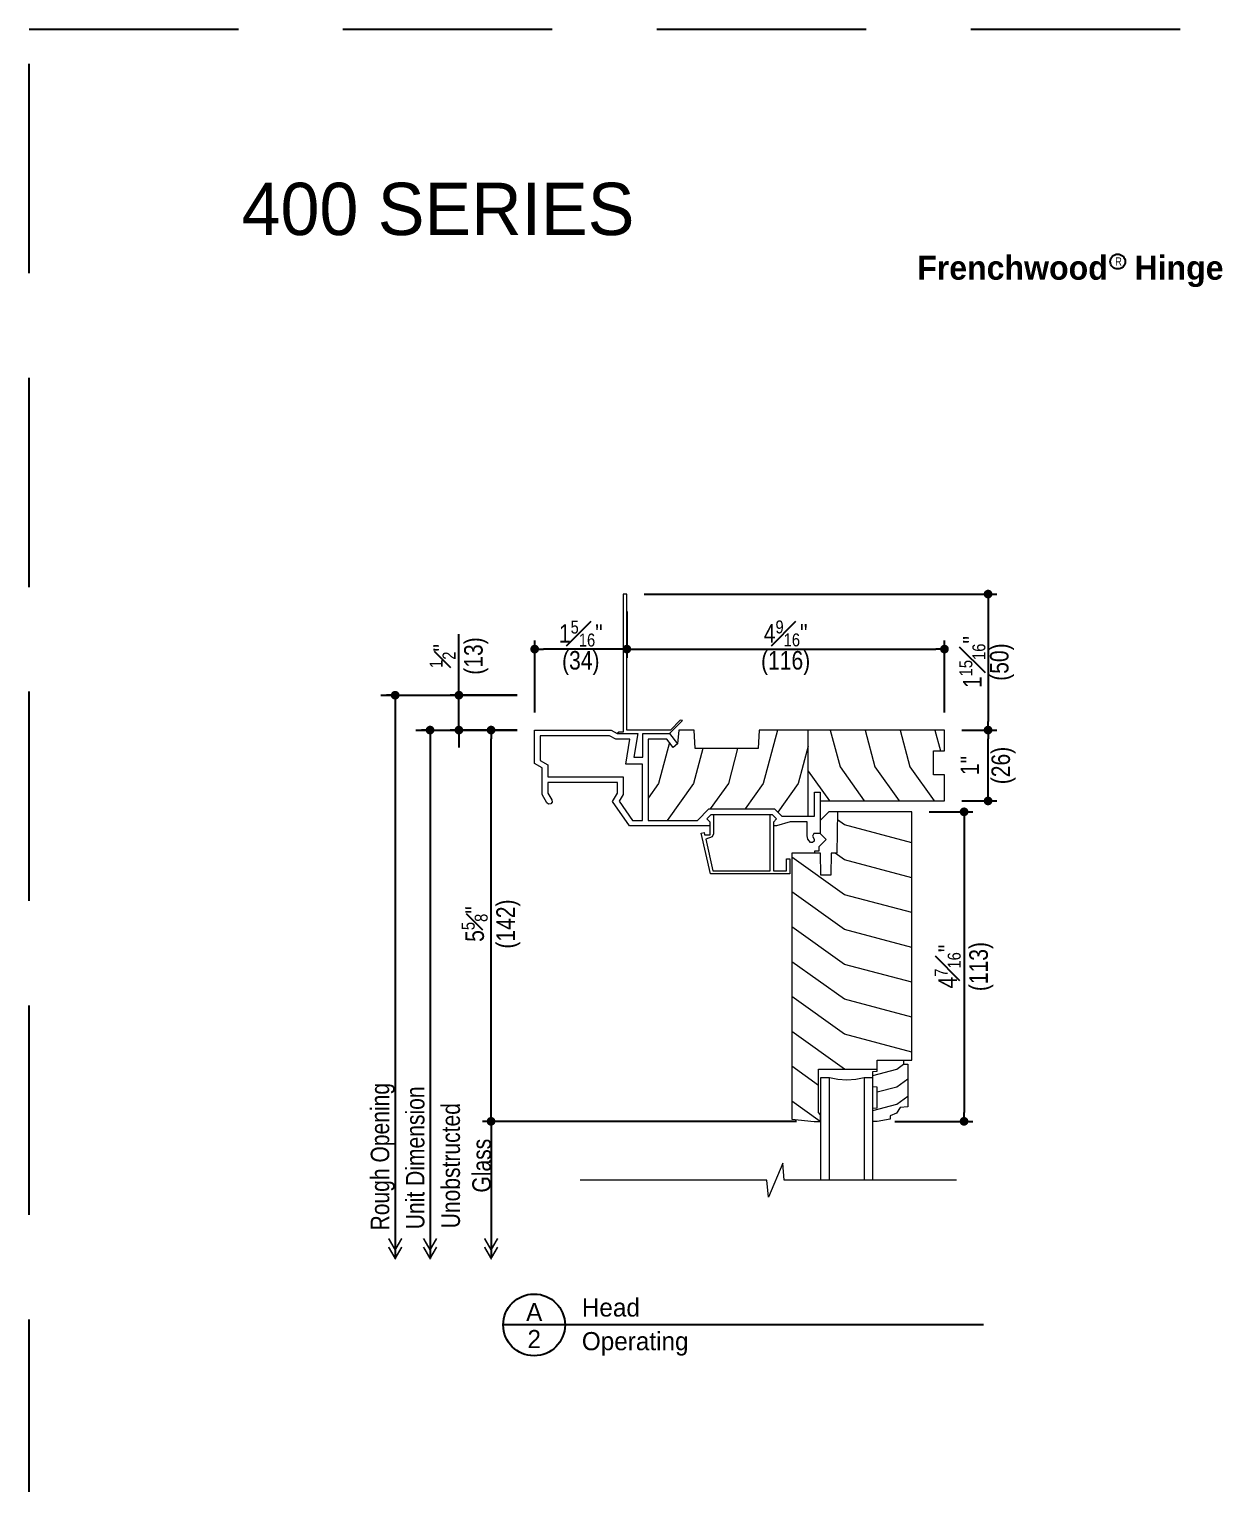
# Model space of a CAD drawing. Extents: x 0 to 323, y 0 to 44.
# Drawn here: x 34 to 51, y 23.14 to 44 of the extents above; entities that cross this region are included whole.
import ezdxf
from ezdxf.enums import TextEntityAlignment as Align

# ---------------------------------------------------------------- set-up
doc = ezdxf.new("R2010")
doc.units = 0
doc.header["$LTSCALE"] = 6
doc.header["$MEASUREMENT"] = 0
doc.linetypes.add('DASHED', pattern=[0.75, 0.5, -0.25])
doc.layers.get('0').update_dxf_attribs({"linetype": 'CONTINUOUS'})
doc.layers.get('Defpoints').update_dxf_attribs({"linetype": 'CONTINUOUS'})
doc.layers.add('A-ANNO-DIMS', color=3, linetype='CONTINUOUS')
doc.layers.add('A-ANNO-TEXT', color=4, linetype='CONTINUOUS')
doc.layers.add('A-DETL-MCUT', color=6, linetype='CONTINUOUS', lineweight=20)
doc.layers.add('A-DETL-PATT', color=8, linetype='CONTINUOUS', lineweight=5)
doc.layers.add('PLOT VIEW', color=1, linetype='DASHED', plot=False)
doc.styles.add('ADF Text', font='FRABK.TTF', dxfattribs={"width": 0.85})
doc.dimstyles.new('ADF 3 inches equals 1 foot', dxfattribs={"dimtxt": 0.265625, "dimasz": 0.125, "dimexe": 0.125, "dimexo": 0.25, "dimgap": 0.03125, "dimtad": 1, "dimdec": 6, "dimzin": 3, "dimdsep": 46, "dimlunit": 4, "dimtxsty": 'ADF Text', "dimblk": 'DOT', "dimcen": 0, "dimclrd": 256, "dimclre": 256, "dimclrt": 256, "dimadec": 0, "dimazin": 0, "dimtfac": 0.7, "dimtdec": 6, "dimtix": 1, "dimtmove": 0, "dimatfit": 0, "dimldrblk": 'DOT', "dimfxl": 0, "dimfrac": 1, "dimtolj": 1, "dimtzin": 4, "dimlwd": -1, "dimlwe": -1, "dimarcsym": 0})

# ---------------------------------------------------------------- blocks, each defined once
blk = doc.blocks.new('200 Series Sections')
at = {"layer": 'PLOT VIEW'}
blk.add_lwpolyline([(0, 44), (34, 44), (34, 0), (0, 0)], close=True, dxfattribs=at)
at = {"layer": 'A-ANNO-TEXT', "color": 8, "insert": (3.047, 41.036), "char_height": 0.75, "width": 5.4286, "attachment_point": 7, "style": 'ADF Text'}
blk.add_mtext('{\\fFranklin Gothic Demi Cond|b0|i0|c0|p34;\\W1;400 SERIES}', dxfattribs=at)
blk = doc.blocks.new('AW Detail Tag-flat-5')
at = {"layer": 'A-ANNO-TEXT'}
blk.add_line((6.886, 0), (0, 0), dxfattribs=at)
blk.add_circle((0.443, 0), 0.443, dxfattribs=at)
blk = doc.blocks.new('_DOT')
at = {"color": 0, "linetype": 'ByBlock'}
blk.add_line((-0.5, 0), (-1, 0), dxfattribs=at)
at = {"color": 0, "linetype": 'ByBlock', "const_width": 0.5}
blk.add_lwpolyline([(-0.25, 0, 1), (0.25, 0, 1)], format="xyb", close=True, dxfattribs=at)
blk = doc.blocks.new('*D110')
at = {"layer": 'A-ANNO-DIMS', "transparency": 16777216}
for p, q in [((42.569, 35.649), (42.569, 34.985)), ((42.694, 35.11), (46.998, 35.11)), ((47.123, 34.199), (47.123, 35.235))]:
    blk.add_line(p, q, dxfattribs=at)
at = {"layer": 'Defpoints', "color": 0, "transparency": 16777216}
for p in [(42.569, 35.899), (47.123, 35.11), (47.123, 33.949)]:
    blk.add_point(p, dxfattribs=at)
at = {"layer": 'A-ANNO-DIMS', "transparency": 16777216, "xscale": 0.125, "yscale": 0.125, "zscale": 0.125, "rotation": 180}
blk.add_blockref('_DOT', (42.569, 35.11), dxfattribs=at)
at = {"layer": 'A-ANNO-DIMS', "transparency": 16777216, "xscale": 0.125, "yscale": 0.125, "zscale": 0.125}
blk.add_blockref('_DOT', (47.123, 35.11), dxfattribs=at)
at = {"layer": 'A-ANNO-DIMS', "transparency": 16777216, "char_height": 0.26562, "attachment_point": 5, "style": 'ADF Text'}
for s, insert in [('\\A1;4{\\H0.700000x;\\S9#16;}"', (44.846, 35.335)), ('\\A1;\\f [;\\fFranklin Gothic Book;(116)\\f]', (44.846, 34.91))]:
    blk.add_mtext(s, dxfattribs=dict(at, insert=insert))
blk = doc.blocks.new('*D111')
at = {"layer": 'A-ANNO-DIMS', "transparency": 16777216}
for p, q in [((42.569, 35.649), (42.569, 34.985)), ((41.248, 34.199), (41.248, 35.235)), ((42.444, 35.11), (41.373, 35.11))]:
    blk.add_line(p, q, dxfattribs=at)
at = {"layer": 'Defpoints', "color": 0, "transparency": 16777216}
for p in [(42.569, 35.899), (41.248, 35.11), (41.248, 33.949)]:
    blk.add_point(p, dxfattribs=at)
at = {"layer": 'A-ANNO-DIMS', "transparency": 16777216, "xscale": 0.125, "yscale": 0.125, "zscale": 0.125, "rotation": 180}
blk.add_blockref('_DOT', (41.248, 35.11), dxfattribs=at)
at = {"layer": 'A-ANNO-DIMS', "transparency": 16777216, "xscale": 0.125, "yscale": 0.125, "zscale": 0.125}
blk.add_blockref('_DOT', (42.569, 35.11), dxfattribs=at)
at = {"layer": 'A-ANNO-DIMS', "transparency": 16777216, "char_height": 0.26562, "attachment_point": 5, "style": 'ADF Text'}
for s, insert in [('\\A1;1{\\H0.700000x;\\S5#16;}"', (41.909, 35.333)), ('\\A1;\\f [;\\fFranklin Gothic Book;(34)\\f]', (41.909, 34.91))]:
    blk.add_mtext(s, dxfattribs=dict(at, insert=insert))
blk = doc.blocks.new('*D112')
at = {"layer": 'A-ANNO-DIMS', "transparency": 16777216}
for p, q in [((47.373, 33.949), (47.873, 33.949)), ((47.748, 33.058), (47.748, 33.824)), ((47.373, 32.933), (47.873, 32.933))]:
    blk.add_line(p, q, dxfattribs=at)
at = {"layer": 'Defpoints', "color": 0, "transparency": 16777216}
for p in [(47.123, 33.949), (47.748, 33.949), (47.123, 32.933)]:
    blk.add_point(p, dxfattribs=at)
at = {"layer": 'A-ANNO-DIMS', "transparency": 16777216, "xscale": 0.125, "yscale": 0.125, "zscale": 0.125}
for p, rotation in [((47.748, 33.949), 90), ((47.748, 32.933), 270)]:
    blk.add_blockref('_DOT', p, dxfattribs=dict(at, rotation=rotation))
at = {"layer": 'A-ANNO-DIMS', "transparency": 16777216, "insert": (47.748, 33.441), "char_height": 0.26562, "attachment_point": 5, "rotation": 90, "style": 'ADF Text'}
blk.add_mtext('\\A1;1"\\P\\f [;\\fFranklin Gothic Book;(26)\\f]', dxfattribs=at)
blk = doc.blocks.new('*D113')
at = {"layer": 'A-ANNO-DIMS', "transparency": 16777216}
for p, q in [((40.162, 34.574), (40.162, 35.322)), ((40.998, 34.449), (40.037, 34.449)), ((40.162, 33.949), (40.162, 34.449)), ((40.998, 33.949), (40.037, 33.949)), ((40.162, 33.824), (40.162, 33.699))]:
    blk.add_line(p, q, dxfattribs=at)
at = {"layer": 'Defpoints', "color": 0, "transparency": 16777216}
for p in [(40.162, 34.449), (41.248, 34.449), (41.248, 33.949)]:
    blk.add_point(p, dxfattribs=at)
at = {"layer": 'A-ANNO-DIMS', "transparency": 16777216, "xscale": 0.125, "yscale": 0.125, "zscale": 0.125}
for p, rotation in [((40.162, 34.449), 270), ((40.162, 33.949), 90)]:
    blk.add_blockref('_DOT', p, dxfattribs=dict(at, rotation=rotation))
at = {"layer": 'A-ANNO-DIMS', "transparency": 16777216, "insert": (40.162, 35.011), "char_height": 0.26562, "attachment_point": 5, "rotation": 90, "style": 'ADF Text'}
blk.add_mtext('\\A1;{\\H0.700000x;\\S1#2;}"\\P\\f [;\\fFranklin Gothic Book;(13)\\f]', dxfattribs=at)
blk = doc.blocks.new('*D114')
at = {"layer": 'A-ANNO-DIMS', "transparency": 16777216}
for p, q in [((40.998, 33.949), (40.498, 33.949)), ((40.623, 28.464), (40.623, 33.824)), ((45.004, 28.339), (40.498, 28.339))]:
    blk.add_line(p, q, dxfattribs=at)
at = {"layer": 'Defpoints', "color": 0, "transparency": 16777216}
for p in [(40.623, 33.949), (41.248, 33.949), (45.254, 28.339)]:
    blk.add_point(p, dxfattribs=at)
at = {"layer": 'A-ANNO-DIMS', "transparency": 16777216, "xscale": 0.125, "yscale": 0.125, "zscale": 0.125}
for p, rotation in [((40.623, 33.949), 90), ((40.623, 28.339), 270)]:
    blk.add_blockref('_DOT', p, dxfattribs=dict(at, rotation=rotation))
at = {"layer": 'A-ANNO-DIMS', "transparency": 16777216, "insert": (40.623, 31.168), "char_height": 0.26562, "attachment_point": 5, "rotation": 90, "style": 'ADF Text'}
blk.add_mtext('\\A1;5{\\H0.700000x;\\S5#8;}"\\P\\f [;\\fFranklin Gothic Book;(142)\\f]', dxfattribs=at)
blk = doc.blocks.new('AW Detail Arrow')
at = {"layer": 'A-ANNO-DIMS', "const_width": 0.0234}
for points in [[(-0.094, 0.286), (0, 0.123), (0.094, 0.286)], [(-0.094, 0.162), (0, 0), (0.094, 0.162)]]:
    blk.add_lwpolyline(points, dxfattribs=at)
blk = doc.blocks.new('AW Detail Arrow Text Head')
at = {"layer": 'A-ANNO-TEXT'}
for p in [(-1.375, -0.016), (-0.875, -0.016), (0, -0.016)]:
    blk.add_blockref('AW Detail Arrow', p, dxfattribs=at)
at = {"layer": 'A-ANNO-DIMS', "char_height": 0.26562, "attachment_point": 5, "rotation": 90, "style": 'ADF Text'}
for s, insert in [('\\A1;Rough Opening', (-1.553, 1.442)), ('\\A1;Unit Dimension', (-1.087, 1.426)), ('\\A1;Unobstructed\\PGlass', (-0.356, 1.313))]:
    blk.add_mtext(s, dxfattribs=dict(at, insert=insert))
blk = doc.blocks.new('*D115')
at = {"layer": 'A-ANNO-DIMS', "transparency": 16777216}
for p, q in [((46.904, 32.777), (47.529, 32.777)), ((47.404, 32.652), (47.404, 28.464)), ((46.41, 28.339), (47.529, 28.339))]:
    blk.add_line(p, q, dxfattribs=at)
at = {"layer": 'Defpoints', "color": 0, "transparency": 16777216}
for p in [(46.654, 32.777), (46.16, 28.339), (47.404, 28.339)]:
    blk.add_point(p, dxfattribs=at)
at = {"layer": 'A-ANNO-DIMS', "transparency": 16777216, "xscale": 0.125, "yscale": 0.125, "zscale": 0.125}
for p, rotation in [((47.404, 32.777), 90), ((47.404, 28.339), 270)]:
    blk.add_blockref('_DOT', p, dxfattribs=dict(at, rotation=rotation))
at = {"layer": 'A-ANNO-DIMS', "transparency": 16777216, "insert": (47.404, 30.558), "char_height": 0.26562, "attachment_point": 5, "rotation": 90, "style": 'ADF Text'}
blk.add_mtext('\\A1;4{\\H0.700000x;\\S7#16;}"\\P\\f [;\\fFranklin Gothic Book;(113)\\f]', dxfattribs=at)
blk = doc.blocks.new('3_4 Glass-flat-4')
at = {"layer": 'A-DETL-MCUT'}
for p, q in [((0, -0.125), (1.469, -0.125)), ((1.469, -0.625), (0, -0.625))]:
    blk.add_line(p, q, dxfattribs=at)
blk.add_lwpolyline([(1.469, 0), (0, 0), (0, -0.125), (0.027, -0.247), (0.036, -0.375), (0.027, -0.503), (0, -0.625), (0, -0.75), (1.469, -0.75)], dxfattribs=at)
at = {"layer": 'A-DETL-MCUT', "const_width": 0.0000001}
for points in [[(0.186, -0.625), (0.186, -0.586), (0.067, -0.538), (0.067, -0.212), (0.186, -0.164), (0.186, -0.125)], [(0.375, -0.125), (0.375, -0.625)]]:
    blk.add_lwpolyline(points, dxfattribs=at)
blk = doc.blocks.new('400 Series Door Glass Stop-flat-5')
at = {"layer": 'A-DETL-MCUT'}
blk.add_lwpolyline([(0.758, -0.102), (0.797, -0.19), (0.844, -0.19), (0.875, -0.376), (0.875, -0.438), (0.684, -0.438), (0.679, -0.376), (0.383, -0.376), (0.378, -0.438), (0.161, -0.438), (0.156, -0.376), (0, -0.376), (0, 0), (0.057, 0), (0.057, 0.062), (0.667, 0.062), (0.677, -0.048), (0.758, -0.102)], dxfattribs=at)
at = {"layer": 'A-DETL-PATT'}
for points in [[(0.218, -0.438), (0.128, -0.097), (0.057, 0.002)], [(0.451, -0.376), (0.378, -0.097), (0.264, 0.062)], [(0.718, -0.438), (0.628, -0.097), (0.514, 0.062)]]:
    blk.add_lwpolyline(points, dxfattribs=at)
blk = doc.blocks.new('400 Series Inswing Stile Rail')
at = {"layer": 'A-DETL-MCUT'}
blk.add_lwpolyline([(3.688, -1.337), (3.688, -0.494), (3.563, -0.494), (3.563, 0), (0, 0), (0, -1.063), (0.594, -1.073), (0.594, -1.157), (0.907, -1.162), (0.907, -1.301), (0.594, -1.306), (0.594, -1.719), (4.407, -1.719), (4.438, -1.4), (4.438, -1.306), (4.344, -1.306), (4.313, -1.337)], close=True, dxfattribs=at)
blk.add_lwpolyline([(0, -1.063), (0, -1.188), (0.123, -1.313), (0.313, -1.313), (0.398, -1.227), (0.5, -1.331), (0.563, -1.331), (0.563, -1.393), (0.594, -1.393)], dxfattribs=at)
at = {"layer": 'A-DETL-PATT'}
for points in [[(0.444, 0), (0.188, -0.965), (0.117, -1.065)], [(0.944, 0), (0.688, -0.965), (0.594, -1.097)], [(1.444, 0), (1.188, -0.965), (0.649, -1.719)], [(1.944, 0), (1.688, -0.965), (1.149, -1.719)], [(2.444, 0), (2.188, -0.965), (1.649, -1.719)], [(2.944, 0), (2.688, -0.965), (2.149, -1.719)], [(3.444, 0), (3.188, -0.965), (2.649, -1.719)], [(3.688, -0.965), (3.149, -1.719)], [(3.922, -1.337), (3.649, -1.719)], [(4.438, -1.315), (4.149, -1.719)]]:
    blk.add_lwpolyline(points, dxfattribs=at)
at = {"layer": 'A-DETL-MCUT'}
for name, p in [('400 Series Door Glass Stop-flat-5', (3.563, -0.118)), ('3_4 Glass-flat-4', (3.813, -0.556))]:
    blk.add_blockref(name, p, dxfattribs=at)
blk = doc.blocks.new('400 Series Stile Rail-flat-5')
at = {"layer": 'A-DETL-MCUT'}
for points in [[(-2.89, -0.203), (-4.044, -0.203), (-4.289, 0.148), (-4.219, 0.27), (-4.219, 0.422), (-5.219, 0.422), (-5.219, 0.27), (-5.162, 0.171), (-5.157, 0.14), (-5.176, 0.115), (-5.207, 0.112), (-5.231, 0.131), (-5.299, 0.248), (-5.299, 0.629), (-5.406, 0.691), (-5.406, 1.172), (-4.309, 1.172), (-4.223, 1.122), (-3.929, 1.122), (-3.982, 0.785), (-3.855, 0.785), (-3.855, 1.122), (-3.475, 1.122), (-3.356, 0.974), (-3.419, 0.924), (-3.513, 1.042), (-3.779, 1.042), (-3.779, -0.123), (-3.071, -0.123), (-2.908, 0.041), (-1.967, 0.041), (-1.864, -0.063), (-1.393, -0.063), (-1.393, 0.281), (-1.313, 0.281), (-1.313, -0.313), (-1.403, -0.313), (-1.423, -0.347), (-1.397, -0.392), (-1.397, -0.423), (-1.424, -0.438), (-1.452, -0.438), (-1.489, -0.393), (-1.5, -0.344), (-1.5, -0.143), (-1.744, -0.143), (-1.938, -0.203), (-1.984, -0.203)], [(-1.313, 0.156), (0.469, 0.156), (0.469, 0.532), (0.313, 0.532), (0.313, 0.874), (0.469, 0.874), (0.469, 1.172), (-2.186, 1.172), (-2.2, 0.906), (-3.107, 0.906), (-3.121, 1.172), (-3.341, 1.172), (-3.356, 0.974)], [(-1.487, -0.063), (-1.487, 1.172)], [(-2.843, -0.039), (-2.843, -0.315), (-2.861, -0.358), (-2.951, -0.394), (-2.85, -0.844), (-2.031, -0.844), (-2.031, -0.039), (-2, -0.039), (-1.939, -0.101), (-1.984, -0.146), (-1.984, -0.844), (-1.797, -0.844), (-1.797, -0.672), (-1.75, -0.672), (-1.75, -0.891), (-2.887, -0.891), (-3.019, -0.307), (-2.976, -0.298), (-2.969, -0.328), (-2.89, -0.328), (-2.89, -0.146), (-2.936, -0.101), (-2.875, -0.039), (-2.031, -0.039)]]:
    blk.add_lwpolyline(points, dxfattribs=at)
blk.add_lwpolyline([(-5.219, 0.675), (-5.219, 0.502), (-4.139, 0.502), (-4.139, 0.248), (-4.195, 0.152), (-4.002, -0.123), (-3.859, -0.123), (-3.859, 0.685), (-4.099, 0.685), (-4.043, 1.042), (-4.244, 1.042), (-4.331, 1.092), (-5.326, 1.092), (-5.326, 0.737)], close=True, dxfattribs=at)
at = {"layer": 'A-DETL-PATT'}
for points in [[(-1.925, 1.172), (-2.129, 0.404), (-2.389, 0.041)], [(-1.168, 1.172), (-1.028, 0.643), (-0.68, 0.156)], [(-0.668, 1.172), (-0.528, 0.643), (-0.18, 0.156)], [(-0.168, 1.172), (-0.028, 0.643), (0.32, 0.156)], [(0.332, 1.172), (0.411, 0.874)], [(-3.473, 0.992), (-3.629, 0.404), (-3.779, 0.194)], [(-2.996, 0.906), (-3.129, 0.404), (-3.506, -0.123)], [(-2.496, 0.906), (-2.629, 0.404), (-2.889, 0.041)], [(-1.487, 0.94), (-1.629, 0.404), (-1.921, -0.005)], [(-1.487, 0.585), (-1.18, 0.156)]]:
    blk.add_lwpolyline(points, dxfattribs=at)
at = {"layer": 'A-DETL-MCUT', "rotation": 270}
blk.add_blockref('400 Series Inswing Stile Rail', (0, 0), dxfattribs=at)
blk = doc.blocks.new('400 Series Inswing Hinged Door Head')
at = {"layer": 'A-DETL-MCUT'}
blk.add_lwpolyline([(0.61, -0.55), (0.797, -0.363), (0.766, -0.359), (0.625, -0.5), (0, -0.5), (0, 1.45), (-0.05, 1.45), (-0.05, -0.5), (-0.05, -0.53), (-0.113, -0.53), (-0.138, -0.55)], dxfattribs=at)
blk.add_blockref('400 Series Stile Rail-flat-5', (4.085, -1.672), dxfattribs=at)
blk = doc.blocks.new('Breakline 1')
at = {"layer": 'A-DETL-MCUT'}
blk.add_lwpolyline([(2.593, 0), (0.124, 0), (0.102, 0.244), (-0.102, -0.244), (-0.124, 0), (-2.802, 0)], dxfattribs=at)
blk = doc.blocks.new('*D239')
at = {"layer": 'A-ANNO-DIMS', "transparency": 16777216}
for p, q in [((42.819, 35.899), (47.873, 35.899)), ((47.748, 35.774), (47.748, 34.074)), ((47.373, 33.949), (47.873, 33.949))]:
    blk.add_line(p, q, dxfattribs=at)
at = {"layer": 'Defpoints', "color": 0, "transparency": 16777216}
for p in [(42.569, 35.899), (47.123, 33.949), (47.748, 33.949)]:
    blk.add_point(p, dxfattribs=at)
at = {"layer": 'A-ANNO-DIMS', "transparency": 16777216, "xscale": 0.125, "yscale": 0.125, "zscale": 0.125}
for p, rotation in [((47.748, 35.899), 90), ((47.748, 33.949), 270)]:
    blk.add_blockref('_DOT', p, dxfattribs=dict(at, rotation=rotation))
at = {"layer": 'A-ANNO-DIMS', "transparency": 16777216, "char_height": 0.26562, "attachment_point": 5, "rotation": 90, "style": 'ADF Text'}
for s, insert in [('\\A1;1{\\H0.700000x;\\S15#16;}"', (47.523, 34.924)), ('\\A1;\\f [;\\fFranklin Gothic Book;(50)\\f]', (47.948, 34.924))]:
    blk.add_mtext(s, dxfattribs=dict(at, insert=insert))

msp = doc.modelspace()

# ---------------------------------------------------------------- linework, layer by layer
at = {"layer": 'A-ANNO-DIMS'}
for p, q in [((39.0432702, 34.4488963), (40.9982702, 34.4488963)), ((39.2482702, 34.4488963), (39.2482702, 26.3744179)), ((39.5432702, 33.9488963), (40.9982702, 33.9491096)), ((39.7482702, 33.9488963), (39.7482702, 26.3744179)), ((40.6232702, 28.3391096), (40.6232702, 26.3899923))]:
    msp.add_line(p, q, dxfattribs=at)
at = {"layer": 'A-ANNO-TEXT'}
msp.add_circle((49.6073387, 40.6673896), 0.1066513, dxfattribs=at).dxf.unprotected_set("ltscale", 0)

# ---------------------------------------------------------------- block references
at = {"layer": 'A-ANNO-DIMS', "xscale": 0.125, "yscale": 0.125, "zscale": 0.125}
for p in [(39.2482702, 34.4488963), (39.7482702, 33.9488963)]:
    msp.add_blockref('_DOT', p, dxfattribs=at)
at = {"layer": 'A-ANNO-DIMS'}
msp.add_blockref('AW Detail Arrow Text Head', (40.6232702, 26.3899923), dxfattribs=at)
at = {"layer": 'A-ANNO-TEXT'}
msp.add_blockref('200 Series Sections', (34.0000016, -0.0000001), dxfattribs=at)
at = {"layer": 'A-DETL-MCUT'}
for name, p in [('400 Series Inswing Hinged Door Head', (42.5688915, 34.4488963)), ('Breakline 1', (44.7018315, 27.4951736)), ('AW Detail Tag-flat-5', (40.7971897, 25.4202708))]:
    msp.add_blockref(name, p, dxfattribs=at)

# ---------------------------------------------------------------- texts
at = {"layer": 'A-ANNO-TEXT', "style": 'ADF Text'}
msp.add_text('A', height=0.2604167, dxfattribs=at).set_placement((41.2417859, 25.3972052), align=Align.BOTTOM_CENTER)
msp.add_text('2', height=0.2604167, dxfattribs=at).set_placement((41.2417859, 25.3473858), align=Align.TOP_CENTER)
at = {"layer": 'A-ANNO-TEXT', "line_spacing_factor": 1.04, "style": 'ADF Text'}
for s, insert, char_height, width, attachment_point in [('{\\fFranklin Gothic Book|b1|i0|c0|p34;\\W1;Frenchwood   Hinged Patio Doors - Inswing}', (51.4818789, 40.7499999), 0.34375, 28.869578845, 2), ('{\\W1;Head}', (41.9243567, 25.5361807), 0.26041667, 3.81698722, 7), ('{\\W1;Operating}', (41.9243567, 25.3176065), 0.260416667, 3.81698722, 1)]:
    msp.add_mtext(s, dxfattribs=dict(at, insert=insert, char_height=char_height, width=width, attachment_point=attachment_point))
at = {"layer": 'A-ANNO-TEXT', "insert": (49.6179495, 40.6673896), "char_height": 0.1181641, "width": 0.266745427, "attachment_point": 5, "style": 'ADF Text'}
msp.add_mtext('R', dxfattribs=at)

# ---------------------------------------------------------------- dimensions: what is measured, and where the dimension line sits
at = {"layer": 'A-ANNO-DIMS'}
for base, p2, picture, middle in [((41.2482702, 35.1099269), (41.2482702, 33.9491096), '*D111', (41.9085808, 35.1099269)), ((47.1232702, 35.1099269), (47.1232702, 33.9491096), '*D110', (44.8460808, 35.1099269))]:
    dim = msp.add_linear_dim(base=base, p1=(42.5688915, 35.8991096), p2=p2, dimstyle='ADF 3 inches equals 1 foot', override={"dimdec": 4, "dimpost": '\\X\\f'}, dxfattribs=at)
    dim.commit()
    dim.dimension.update_dxf_attribs({"geometry": picture, "text_midpoint": middle})
dim = msp.add_linear_dim(base=(47.7482702, 33.9491096), p1=(42.5688915, 35.8991096), p2=(47.1232702, 33.9491096), angle=90, dimstyle='ADF 3 inches equals 1 foot', override={"dimdec": 4, "dimpost": '\\X\\f'}, dxfattribs=at)
dim.commit()
dim.dimension.update_dxf_attribs({"geometry": '*D239', "text_midpoint": (47.7482702, 34.9241096)})
for base, p1, p2, angle, picture, middle in [((40.1615747, 34.4488963), (41.2482702, 33.9491096), (41.2482702, 34.4488963), 270, '*D113', (40.1615747, 35.010512)), ((40.6232702, 33.9491096), (45.2542702, 28.3391096), (41.2482702, 33.9491096), 90, '*D114', (40.6232702, 31.1676096)), ((47.7482702, 33.9491096), (47.1232702, 32.9331096), (47.1232702, 33.9491096), 90, '*D112', (47.7482702, 33.4411096)), ((47.4042702, 28.3391096), (46.6542702, 32.7771096), (46.1602702, 28.3391096), 90, '*D115', (47.4042702, 30.5581096))]:
    dim = msp.add_linear_dim(base=base, p1=p1, p2=p2, angle=angle, dimstyle='ADF 3 inches equals 1 foot', override={"dimdec": 4, "dimpost": '\\X\\f'}, dxfattribs=at)
    dim.commit()
    dim.dimension.update_dxf_attribs({"geometry": picture, "text_midpoint": middle, "dimtype": 160})

doc.saveas('drawing.dxf')
